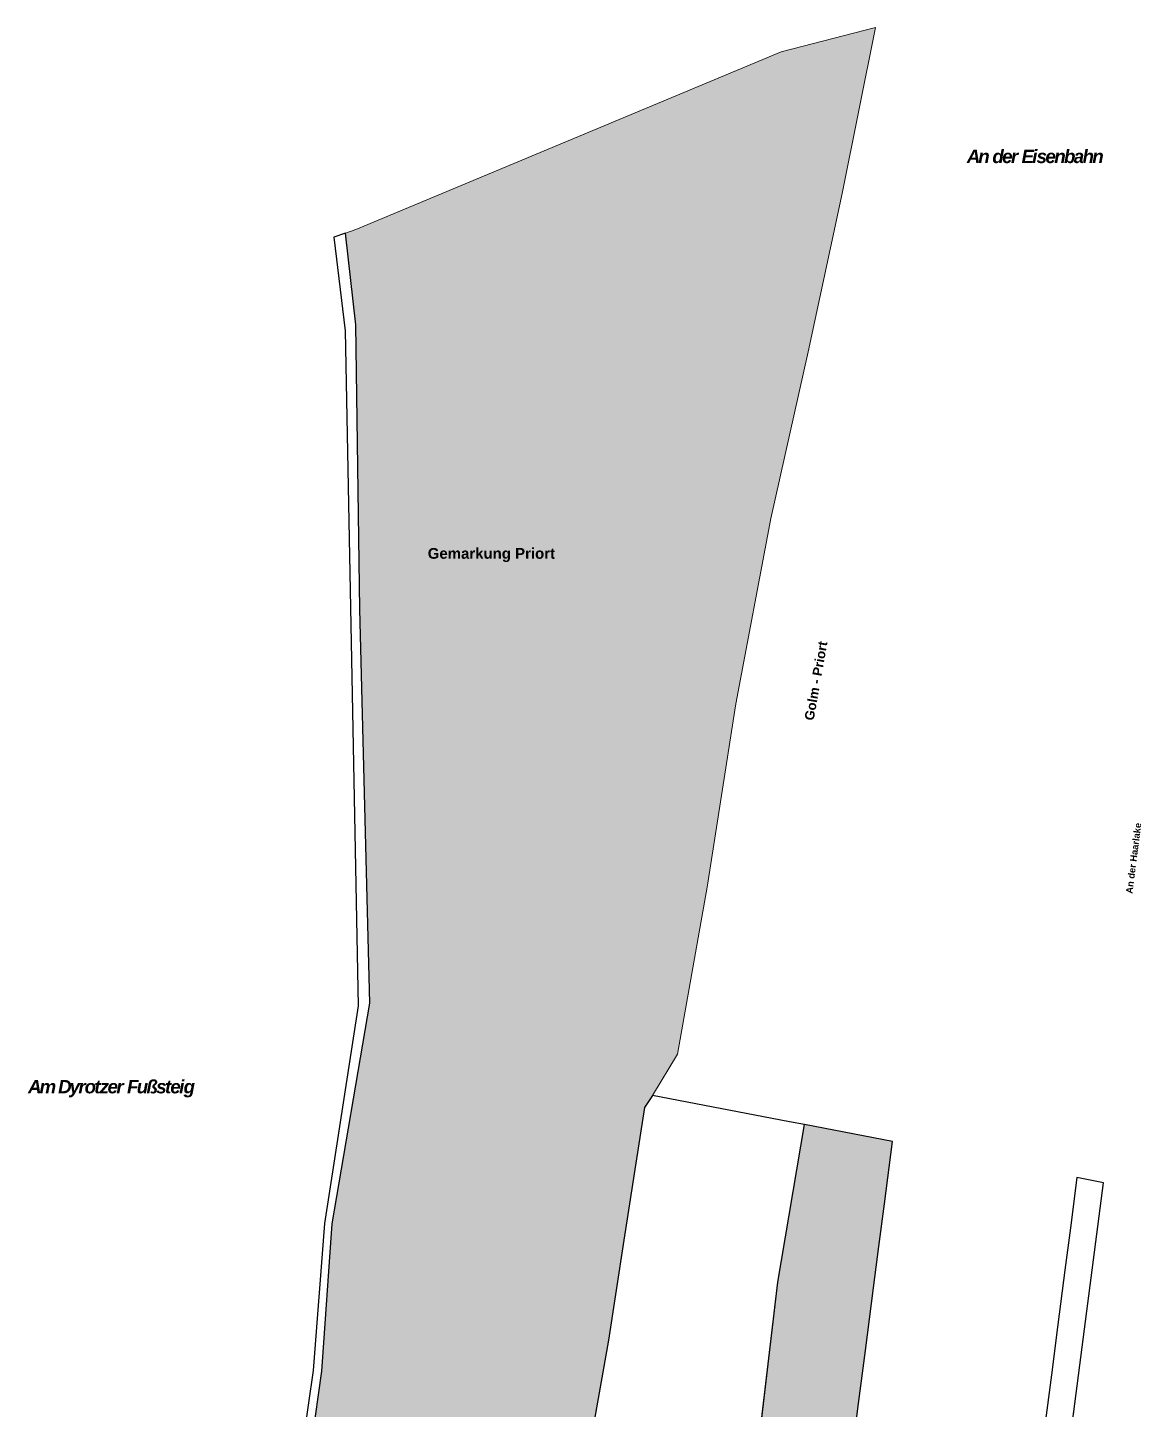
# Model space of a CAD drawing. Header units: metres. Extents: x -1420 to 2385, y 3887 to 7929.
# Drawn here: x 792 to 1207, y 5576 to 6091 of the extents above; entities that cross this region are included whole.
import ezdxf
from ezdxf.enums import TextEntityAlignment as Align

# ---------------------------------------------------------------- set-up
doc = ezdxf.new("R2010")
doc.units = ezdxf.units.M
doc.layers.add('03-Kataster', color=2, linetype='Continuous')
for name, color, linetype, plot in [('AP_PTO', 7, 'Continuous', False), ('AX_Nutzung_Schraffur', 7, 'Continuous', False), ('AX_Nutzung_Umgrenzung', 7, 'Continuous', False)]:
    doc.layers.add(name, color=color, linetype=linetype, plot=plot)
doc.styles.add('AX_4107', font='arialbd.ttf', dxfattribs={"height": 2.5})
doc.styles.add('AX_4141', font='arialbd.ttf', dxfattribs={"height": 3.5})
doc.styles.add('AX_4160', font='arialbd.ttf', dxfattribs={"height": 4})
doc.styles.add('AX_4206', font='arialbi.ttf', dxfattribs={"height": 5})

msp = doc.modelspace()

# ---------------------------------------------------------------- hatches: boundary and pattern name
at = {"layer": 'AX_Nutzung_Schraffur', "true_color": 0xfff7bf}
msp.add_hatch(color=254, dxfattribs=at).paths.add_polyline_path([(945.44, 5196.73), (962.52, 5299.81), (965.17, 5323.84), (967.65, 5347.31), (972.75, 5374.9), (980.88, 5437.96), (993.48, 5517.68), (1008.34, 5601.37), (1014.12, 5638.69), (1021.8, 5688.21), (1024.81, 5692.67), (1034.09, 5708.21), (1045.22, 5770.56), (1055.82, 5838.96), (1068.99, 5908.2), (1082.84, 5970.39), (1095.59, 6029.57), (1107.97, 6091.44), (1072.8, 6082.4), (913.98, 6016.1), (910.11, 6014.74), (914.02, 5980.52), (915.57, 5874.28), (919.2, 5727.14), (905.25, 5644.84), (901.36, 5589.77), (890.98, 5517.99), (894.74, 5441.76), (892.15, 5424.43), (860.51, 5212.71), (897.13, 5204.56), (902.77, 5204.1), (906.45, 5203.8), (935.58, 5201.4)])
at = {"layer": 'AX_Nutzung_Schraffur', "true_color": 0xf2eae8}
msp.add_hatch(color=7, dxfattribs=at).paths.add_polyline_path([(1062.61, 5276.07), (1065.06, 5295.97), (1067.76, 5315.8), (1070.35, 5335.63), (1072.9, 5355.48), (1075.47, 5375.33), (1078.03, 5395.17), (1080.59, 5415.02), (1083.16, 5434.85), (1085.73, 5454.68), (1088.3, 5474.51), (1090.86, 5494.35), (1093.68, 5516.17), (1096.51, 5538), (1099.09, 5557.86), (1101.65, 5577.7), (1104.23, 5597.51), (1107.23, 5620.94), (1109.25, 5636.34), (1111.31, 5652.25), (1114.36, 5675.56), (1081.47, 5681.85), (1071.49, 5623.07), (1062.3, 5544.89), (1051.64, 5467.61), (1038.37, 5394.34), (1026.54, 5324.81), (1015.71, 5261.1), (1003.5, 5189.31), (1020.2, 5183.54), (1041.34, 5179.83), (1050.03, 5178.55), (1054.93, 5216.58), (1057.49, 5236.4), (1060.1, 5256.27), (1062.04, 5271.67)])

# ---------------------------------------------------------------- linework, layer by layer
at = {"layer": '03-Kataster'}
for p, q in [((910.11, 6014.74), (905.87, 6013.24)), ((905.87, 6013.24), (910.03, 5978.28)), ((914.02, 5980.52), (910.11, 6014.74)), ((915.57, 5874.28), (914.02, 5980.52)), ((910.03, 5978.28), (914.87, 5726.26)), ((919.2, 5727.14), (915.57, 5874.28)), ((905.25, 5644.84), (919.2, 5727.14)), ((914.87, 5726.26), (902.29, 5644.94)), ((1024.81, 5692.67), (1021.8, 5688.21)), ((1075.9, 5682.91), (1024.81, 5692.67)), ((1021.8, 5688.21), (1014.12, 5638.69)), ((1071.49, 5623.07), (1081.47, 5681.85)), ((1081.47, 5681.85), (1075.9, 5682.91)), ((1114.36, 5675.56), (1081.47, 5681.85)), ((1111.31, 5652.25), (1114.36, 5675.56)), ((1183.18, 5662.05), (1180.74, 5643.31)), ((1193.07, 5660.07), (1183.18, 5662.05)), ((1185.96, 5605.42), (1193.07, 5660.07)), ((1109.25, 5636.34), (1111.31, 5652.25)), ((902.29, 5644.94), (898.09, 5590.05)), ((901.36, 5589.77), (905.25, 5644.84)), ((1180.74, 5643.31), (1178.69, 5627.47)), ((1014.12, 5638.69), (1008.34, 5601.37)), ((1107.23, 5620.94), (1109.25, 5636.34)), ((1178.69, 5627.47), (1176.09, 5607.25)), ((1062.3, 5544.89), (1071.49, 5623.07)), ((1104.23, 5597.51), (1107.23, 5620.94)), ((1164.31, 5438.26), (1185.96, 5605.42)), ((1176.09, 5607.25), (1173.66, 5588.45)), ((1008.34, 5601.37), (993.48, 5517.68)), ((1101.65, 5577.7), (1104.23, 5597.51)), ((898.09, 5590.05), (887.62, 5518.22)), ((890.98, 5517.99), (901.36, 5589.77)), ((1173.66, 5588.45), (1171.08, 5568.63)), ((1099.09, 5557.86), (1101.65, 5577.7))]:
    msp.add_line(p, q, dxfattribs=at)
at = {"layer": 'AX_Nutzung_Umgrenzung', "color": 253, "linetype": 'Continuous', "lineweight": 18, "true_color": 0x999999, "flags": 128}
for points in [[(993.48, 5517.68), (1008.34, 5601.37), (1014.12, 5638.69), (1021.8, 5688.21), (1024.81, 5692.67), (1034.09, 5708.21), (1045.22, 5770.56), (1055.82, 5838.96), (1068.99, 5908.2), (1082.84, 5970.39), (1095.59, 6029.57), (1107.97, 6091.44), (1072.8, 6082.4), (913.98, 6016.1), (910.11, 6014.74), (914.02, 5980.52), (915.57, 5874.28), (919.2, 5727.14), (905.25, 5644.84), (901.36, 5589.77), (890.98, 5517.99)], [(1062.3, 5544.89), (1071.49, 5623.07), (1081.47, 5681.85), (1075.9, 5682.91), (1024.81, 5692.67), (1021.8, 5688.21), (1014.12, 5638.69), (1008.34, 5601.37), (993.48, 5517.68)], [(1099.09, 5557.86), (1101.65, 5577.7), (1104.23, 5597.51), (1107.23, 5620.94), (1109.25, 5636.34), (1111.31, 5652.25), (1114.36, 5675.56), (1081.47, 5681.85), (1071.49, 5623.07), (1062.3, 5544.89)], [(1164.31, 5438.26), (1185.96, 5605.42), (1193.07, 5660.07), (1183.18, 5662.05), (1180.74, 5643.31), (1178.69, 5627.47), (1176.09, 5607.25), (1173.66, 5588.45), (1171.08, 5568.63)]]:
    msp.add_lwpolyline(points, dxfattribs=at)

# ---------------------------------------------------------------- texts
at = {"layer": 'AP_PTO', "color": 18, "true_color": 0x000000, "style": 'AX_4160'}
msp.add_text('Gemarkung Priort', height=4, dxfattribs=at).set_placement((964.62, 5893.13), align=Align.CENTER)
at = {"layer": 'AP_PTO', "color": 18, "true_color": 0x000000}
for s, height, rotation, style, p in [('Golm - Priort', 3.5, 79.9659, 'AX_4141', (1084.89, 5832.54)), ('An der Haarlake', 2.5, 82.7613, 'AX_4107', (1203.89, 5767.98))]:
    msp.add_text(s, height=height, rotation=rotation, dxfattribs=dict(at, style=style)).set_placement(p)
at = {"layer": 'AP_PTO', "color": 18, "true_color": 0x510000, "char_height": 5, "attachment_point": 8, "style": 'AX_4206'}
for s, insert in [('\\T0.8;An der Eisenbahn', (1167.3, 6040.79)), ('\\T0.8;Am Dyrotzer Fußsteig', (822.51, 5692.02))]:
    msp.add_mtext(s, dxfattribs=dict(at, insert=insert))

doc.saveas('drawing.dxf')
